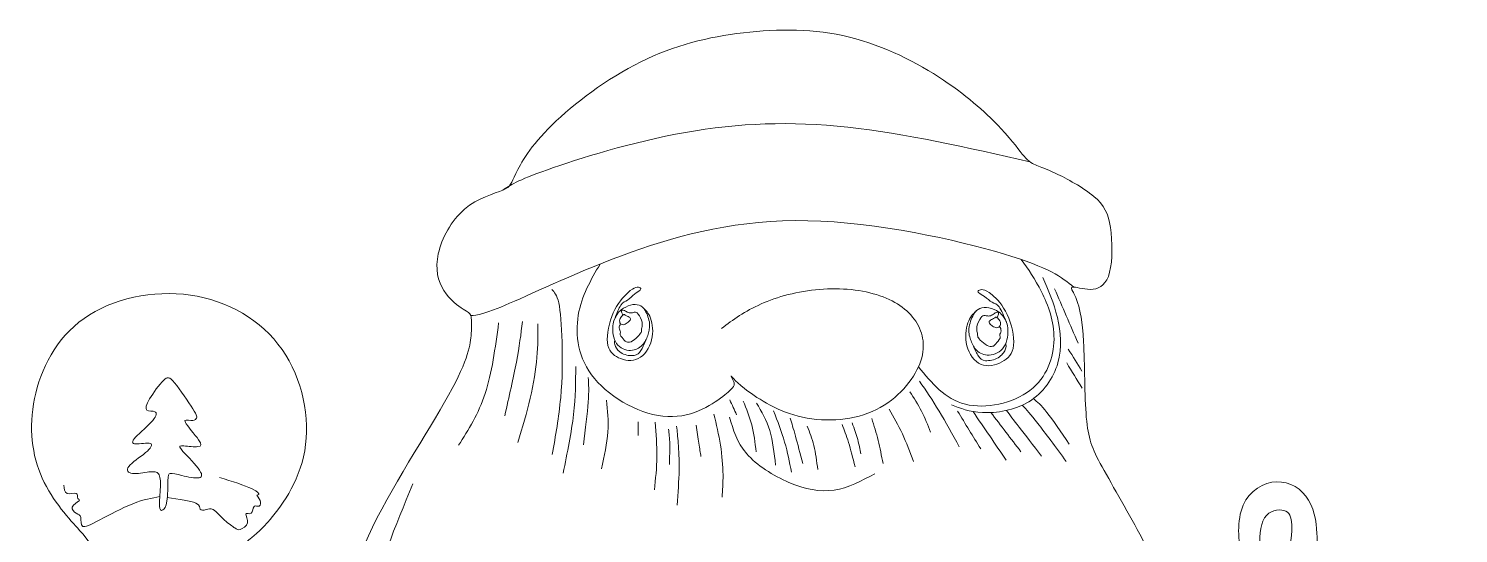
# Model space of a CAD drawing. Header units: millimetres. Extents: x -416 to -183, y -486 to -251.
# Drawn here: x -416.4 to -183.1, y -333 to -250.7 of the extents above; entities that cross this region are included whole.
import ezdxf

# ---------------------------------------------------------------- set-up
doc = ezdxf.new("R2010")
doc.units = ezdxf.units.MM
doc.header["$MEASUREMENT"] = 0
doc.layers.add('layer 1', color=7, linetype='Continuous')

msp = doc.modelspace()

# ---------------------------------------------------------------- linework, layer by layer
at = {"layer": 'layer 1', "color": 250, "lineweight": 20}
for points, knots in [([(-364.9524, -348.7105), (-364.743, -345.9985), (-364.324, -340.7951), (-360.9285, -333.4088), (-357.533, -326.0225), (-351.161, -316.4533), (-347.8426, -310.4782), (-344.5243, -304.503), (-344.2598, -302.1217), (-344.1495, -300.4901), (-344.0393, -298.8585), (-344.0833, -297.9766), (-344.2266, -297.5136), (-344.37, -297.0505), (-344.6125, -297.0065), (-345.4393, -296.4773), (-346.2662, -295.9481), (-347.6773, -294.9339), (-348.6254, -293.4236), (-349.5735, -291.9132), (-350.0585, -289.9068), (-349.5183, -287.4264), (-348.9781, -284.9459), (-347.4127, -281.9913), (-345.2519, -280.1613), (-343.0911, -278.3312), (-340.3351, -277.6257), (-338.9791, -277.0414), (-337.6231, -276.4571), (-337.6672, -275.9941), (-336.8844, -274.3515), (-336.1017, -272.7089), (-334.4922, -269.8866), (-330.9644, -266.425), (-327.4366, -262.9633), (-321.9906, -258.8623), (-316.5005, -256.1382), (-311.0104, -253.4141), (-305.4762, -252.0669), (-299.7545, -251.3934), (-294.0329, -250.7198), (-288.1239, -250.7198), (-282.4573, -252.11), (-276.7908, -253.5001), (-271.3669, -256.2804), (-267.1115, -259.1148), (-262.8561, -261.9491), (-259.7693, -264.8375), (-257.7408, -267.0093), (-255.7124, -269.1811), (-254.7422, -270.6363), (-253.9484, -271.5403), (-253.1547, -272.4443), (-252.5374, -272.797), (-251.8759, -273.0616), (-251.2144, -273.3262), (-250.5089, -273.5026), (-248.778, -274.3295), (-247.0472, -275.1563), (-244.2912, -276.6335), (-242.5824, -278.0667), (-240.8736, -279.4999), (-240.2122, -280.8889), (-239.8704, -283.1489), (-239.5287, -285.4089), (-239.5066, -288.5398), (-240.0027, -290.4581), (-240.4988, -292.3763), (-241.5131, -293.0818), (-242.7037, -293.2141), (-243.8943, -293.3464), (-245.2613, -292.9054), (-245.8456, -292.8613), (-246.4299, -292.8172), (-246.2314, -293.17), (-245.9999, -293.589), (-245.7684, -294.0079), (-245.5039, -294.4929), (-245.1731, -295.5623), (-244.8424, -296.6316), (-244.4455, -298.2853), (-244.2581, -301.791), (-244.0707, -305.2967), (-244.0927, -310.6546), (-243.8061, -314.0942), (-243.5195, -317.5338), (-242.9241, -319.0551), (-241.2153, -322.186), (-239.5066, -325.3169), (-236.6844, -330.0574), (-234.7221, -333.8718), (-232.7598, -337.6862), (-231.6573, -340.5746), (-230.9407, -343.452), (-230.2242, -346.3293), (-229.8934, -349.1956), (-229.6509, -350.5516), (-229.4084, -351.9076), (-229.254, -351.7532), (-228.8461, -351.4115), (-228.4382, -351.0697), (-227.7768, -350.5406), (-227.2145, -350.1768), (-226.6523, -349.813), (-226.1892, -349.6145), (-225.7813, -349.5484), (-225.3734, -349.4822), (-225.0207, -349.5484), (-224.7561, -349.3169), (-224.4915, -349.0853), (-224.3151, -348.5562), (-223.9954, -348.1373), (-223.6757, -347.7183), (-223.2126, -347.4097), (-222.8047, -347.3325), (-222.3968, -347.2553), (-222.0441, -347.4097), (-221.8567, -347.3656), (-221.6693, -347.3215), (-221.6472, -347.0789), (-221.2944, -346.208), (-220.9417, -345.3371), (-220.2581, -343.8378), (-219.5084, -342.8236), (-218.7588, -341.8093), (-217.943, -341.2802), (-217.4689, -340.8944), (-216.9949, -340.5085), (-216.8627, -340.2659), (-217.1383, -339.8029), (-217.4139, -339.3399), (-218.0974, -338.6563), (-218.5604, -336.5397), (-219.0234, -334.423), (-219.266, -330.8731), (-218.2297, -328.4368), (-217.1934, -326.0004), (-214.8783, -324.6775), (-212.7396, -324.6114), (-210.6009, -324.5452), (-208.6385, -325.7359), (-207.5361, -327.599), (-206.4337, -329.4621), (-206.1911, -331.9976), (-206.158, -333.6182), (-206.125, -335.2388), (-206.3013, -335.9443), (-206.158, -336.2089), (-206.0147, -336.4735), (-205.5517, -336.2972), (-205.0446, -336.2641), (-204.5375, -336.231), (-203.9862, -336.3413), (-202.7184, -336.7712), (-201.4506, -337.2011), (-199.4663, -337.9508), (-197.7354, -339.7257), (-196.0046, -341.5006), (-194.5274, -344.3008), (-193.9541, -345.9986), (-193.3808, -347.6963), (-193.7116, -348.2916), (-193.7667, -348.7767), (-193.8218, -349.2617), (-193.6014, -349.6366), (-193.4029, -350.5516), (-193.2045, -351.4666), (-193.0281, -352.9218), (-193.1383, -354.0904), (-193.2486, -355.259), (-193.6454, -356.1409), (-194.0643, -356.6811), (-194.4833, -357.2213), (-194.9242, -357.4198), (-195.2439, -357.5852), (-195.5636, -357.7505), (-195.7621, -357.8828), (-195.7621, -358.0702), (-195.7621, -358.2576), (-195.5636, -358.5002), (-194.3399, -359.5255), (-193.1162, -360.5507), (-190.8673, -362.3586), (-189.0152, -363.417), (-187.1631, -364.4753), (-185.7079, -364.784), (-184.837, -365.0596), (-183.9661, -365.3352), (-183.6794, -365.5778), (-183.4645, -366.0078), (-183.2496, -366.4377), (-183.1063, -367.055), (-184.0544, -368.5433), (-185.0025, -370.0316), (-187.042, -372.3908), (-189.7263, -374.728), (-192.4107, -377.0651), (-195.7401, -379.3802), (-198.7056, -381.1772), (-201.6711, -382.9741), (-204.2729, -384.253), (-206.2683, -384.694), (-208.2637, -385.1349), (-209.6527, -384.738), (-210.4244, -384.2529), (-211.1961, -383.7678), (-211.3505, -383.1946), (-211.3174, -382.3016), (-211.2843, -381.4086), (-211.0639, -380.196), (-211.0528, -379.4133), (-211.0418, -378.6305), (-211.2403, -378.2778), (-211.4277, -377.8368), (-211.6151, -377.3958), (-211.7915, -376.8667), (-211.9679, -376.7785), (-212.1443, -376.6903), (-212.3206, -377.043), (-212.7616, -377.4289), (-213.2026, -377.8147), (-213.9081, -378.2337), (-214.5696, -378.6526), (-215.2311, -379.0715), (-215.8484, -379.4905), (-216.2342, -379.733), (-216.6201, -379.9755), (-216.7745, -380.0417), (-217.2154, -383.1506), (-217.6564, -386.2594), (-218.384, -392.4109), (-218.3178, -396.975), (-218.2517, -401.5391), (-217.3918, -404.5156), (-216.8626, -406.2024), (-216.3335, -407.8891), (-216.135, -408.2859), (-216.0578, -408.5946), (-215.9807, -408.9033), (-216.0248, -409.1238), (-216.5429, -409.0577), (-217.0611, -408.9915), (-218.0533, -408.6388), (-218.7699, -408.2199), (-219.4865, -407.8009), (-219.9274, -407.3159), (-220.214, -407.0954), (-220.5007, -406.8749), (-220.633, -406.919), (-220.8865, -407.2497), (-221.1401, -407.5804), (-221.515, -408.1978), (-221.8567, -408.6498), (-222.1985, -409.1017), (-222.5071, -409.3884), (-222.7055, -409.4105), (-222.904, -409.4325), (-222.9922, -409.1899), (-223.1245, -408.8923), (-223.2568, -408.5946), (-223.4331, -408.2419), (-223.6315, -406.3568), (-223.83, -404.4716), (-224.0505, -401.054), (-223.7859, -396.9089), (-223.5213, -392.7637), (-222.7717, -387.891), (-222.3527, -385.3885), (-221.9338, -382.8859), (-221.8457, -382.7536), (-222.1323, -382.8969), (-222.4189, -383.0402), (-223.0804, -383.4592), (-224.4363, -384.0104), (-225.7923, -384.5616), (-227.8429, -385.2451), (-229.5847, -385.7633), (-231.3266, -386.2814), (-232.7597, -386.6342), (-233.4542, -386.9209), (-234.1488, -387.2075), (-234.1047, -387.4279), (-234.0826, -388.1114), (-234.0606, -388.7949), (-234.0606, -389.9415), (-234.1047, -392.3338), (-234.1488, -394.726), (-234.237, -398.3641), (-234.4685, -400.4036), (-234.7, -402.4431), (-235.0749, -402.884), (-235.3394, -403.303), (-235.604, -403.7219), (-235.7584, -404.1188), (-235.7032, -404.3614), (-235.6481, -404.6039), (-235.3835, -404.692), (-235.1189, -404.8464), (-234.8543, -405.0007), (-234.5898, -405.2212), (-234.5016, -405.5079), (-234.4134, -405.7945), (-234.5016, -406.1472), (-234.8433, -407.1174), (-235.1851, -408.0875), (-235.7804, -409.675), (-236.2985, -410.5019), (-236.8167, -411.3287), (-237.2576, -411.3948), (-237.5663, -411.483), (-237.875, -411.5712), (-238.0514, -411.6815), (-238.0514, -411.8799), (-238.0514, -412.0783), (-237.875, -412.365), (-237.864, -412.6737), (-237.853, -412.9823), (-238.0073, -413.3131), (-239.9145, -417.3701), (-241.8218, -421.427), (-245.4818, -429.2101), (-247.6426, -433.4986), (-249.8034, -437.7871), (-250.4648, -438.5808), (-250.5861, -438.9777), (-250.7074, -439.3746), (-250.2884, -439.3746), (-250.0569, -439.562), (-249.8254, -439.7494), (-249.7813, -440.1242), (-249.8143, -440.4329), (-249.8474, -440.7415), (-249.9577, -440.9841), (-250.2994, -441.1605), (-250.6412, -441.3369), (-251.2144, -441.4471), (-251.6002, -441.9432), (-251.9861, -442.4393), (-252.1846, -443.3213), (-252.5484, -445.7026), (-252.9122, -448.0838), (-253.4413, -451.9643), (-251.7656, -456.0213), (-250.0899, -460.0782), (-246.2094, -464.3116), (-244.1037, -468.3796), (-241.9981, -472.4475), (-241.6674, -476.3502), (-242.9683, -479.1394), (-244.2692, -481.9285), (-247.2016, -483.6041), (-250.0679, -484.507), (-252.9343, -485.4098), (-255.7344, -485.5398), (-260.4528, -484.0515), (-265.1712, -482.5632), (-271.8079, -479.4567), (-276.4601, -476.5144), (-281.1124, -473.572), (-283.7803, -470.7939), (-285.3678, -466.5055), (-286.9553, -462.217), (-287.4624, -456.4182), (-287.6498, -452.3061), (-287.8372, -448.194), (-287.705, -445.7687), (-287.6388, -444.4458), (-287.5727, -443.1228), (-287.5727, -442.9024), (-287.6719, -442.726), (-287.7711, -442.5496), (-287.9696, -442.4173), (-288.3003, -442.1307), (-288.631, -441.844), (-289.094, -441.4031), (-289.0719, -441.0283), (-289.0499, -440.6534), (-288.5428, -440.3447), (-288.2892, -440.025), (-288.0357, -439.7053), (-288.0357, -439.3745), (-288.0357, -439.0328), (-288.0357, -438.691), (-288.0357, -438.3383), (-288.1349, -438.0737), (-288.2341, -437.8091), (-288.4326, -437.6327), (-288.8735, -437.6658), (-289.3145, -437.6988), (-289.998, -437.9414), (-292.3682, -437.8201), (-294.7385, -437.6988), (-298.7954, -437.2138), (-301.0003, -436.9713), (-303.2052, -436.7287), (-303.5579, -436.7287), (-303.8555, -436.9382), (-304.1532, -437.1476), (-304.3958, -437.5666), (-304.5501, -437.8863), (-304.7045, -438.206), (-304.7706, -438.4265), (-304.6493, -438.6691), (-304.5281, -438.9116), (-304.2194, -439.1761), (-303.9548, -439.3856), (-303.6902, -439.595), (-303.4698, -439.7494), (-303.6021, -441.844), (-303.7344, -443.9386), (-304.2194, -447.9735), (-305.3108, -453.0888), (-306.4022, -458.2041), (-308.1, -464.3997), (-310.9332, -469.1843), (-313.7665, -473.9689), (-317.7352, -477.3423), (-323.4678, -479.7126), (-329.2005, -482.0828), (-336.6971, -483.4498), (-341.6249, -483.3616), (-346.5528, -483.2734), (-348.912, -481.73), (-350.4664, -479.6134), (-352.0209, -477.4967), (-352.7705, -474.8067), (-351.7893, -471.4002), (-350.8082, -467.9937), (-348.0962, -463.8706), (-345.8913, -460.6846), (-343.6865, -457.4985), (-341.9887, -455.2496), (-341.2831, -452.4825), (-340.5776, -449.7154), (-340.8643, -446.4301), (-341.3604, -444.0158), (-341.8565, -441.6015), (-342.562, -440.0581), (-343.1353, -439.1321), (-343.7086, -438.206), (-344.1495, -437.8973), (-344.2928, -437.5115), (-344.4361, -437.1256), (-344.2818, -436.6626), (-344.1936, -436.2768), (-344.1054, -435.8909), (-344.0833, -435.5822), (-344.9763, -433.1238), (-345.8693, -430.6653), (-347.6773, -426.0572), (-348.923, -422.0554), (-350.1688, -418.0535), (-350.8523, -414.658), (-351.2491, -412.817), (-351.646, -410.9759), (-351.7563, -410.6892), (-352.4508, -410.5239), (-353.1453, -410.3585), (-354.4242, -410.3144), (-355.4825, -409.6089), (-356.5408, -408.9033), (-357.3787, -407.5363), (-357.6763, -406.5993), (-357.974, -405.6622), (-357.7314, -405.155), (-357.3896, -404.7912), (-357.0479, -404.4274), (-356.607, -404.207), (-356.2432, -404.1078), (-355.8794, -404.0085), (-355.5927, -404.0306), (-355.4604, -403.9534), (-355.3282, -403.8762), (-355.3502, -403.6999), (-356.0006, -402.5093), (-356.6511, -401.3186), (-357.9299, -399.1138), (-358.9221, -396.5341), (-359.9143, -393.9544), (-360.6198, -390.9998), (-361.1379, -389.28), (-361.6561, -387.5602), (-361.9869, -387.0752), (-362.2735, -386.8217), (-362.5601, -386.5681), (-362.8027, -386.546), (-363.8279, -386.4248), (-364.8532, -386.3035), (-366.6612, -386.083), (-369.1968, -385.3113), (-371.7324, -384.5396), (-374.9956, -383.2166), (-379.0525, -379.9204), (-383.1095, -376.6241), (-387.9602, -371.3545), (-390.4737, -368.7087), (-392.9873, -366.0628), (-393.1636, -366.0408), (-393.6928, -366.1069), (-394.222, -366.173), (-395.1039, -366.3274), (-395.8976, -366.0959), (-396.6914, -365.8644), (-397.397, -365.247), (-397.8269, -364.4312), (-398.2569, -363.6154), (-398.4112, -362.6012), (-398.2458, -361.8185), (-398.0805, -361.0357), (-397.5954, -360.4845), (-397.4961, -360.1097), (-397.3969, -359.7349), (-397.6836, -359.5364), (-397.9702, -359.338), (-398.2568, -359.1396), (-398.5435, -358.9411), (-398.7529, -358.6876), (-398.9624, -358.434), (-399.0947, -358.1253), (-399.238, -357.7284), (-399.3813, -357.3315), (-399.5357, -356.8465), (-400.4617, -356.4166), (-401.3878, -355.9866), (-403.0855, -355.6117), (-405.1801, -354.377), (-407.2748, -353.1423), (-409.7663, -351.0477), (-411.0561, -348.9311), (-412.346, -346.8144), (-412.4341, -344.6756), (-411.8608, -342.7905), (-411.2876, -340.9053), (-410.0529, -339.2737), (-409.0717, -338.48), (-408.0906, -337.6862), (-407.363, -337.7303), (-406.922, -337.6311), (-406.481, -337.5319), (-406.3267, -337.2893), (-406.2495, -336.8153), (-406.1723, -336.3412), (-406.1723, -335.6357), (-406.2605, -335.1065), (-406.3487, -334.5773), (-406.5251, -334.2246), (-408.0464, -332.5269), (-409.5678, -330.8291), (-412.4342, -327.7864), (-414.1319, -324.0271), (-415.8297, -320.2678), (-416.3588, -315.7919), (-415.3776, -311.0294), (-414.3965, -306.2669), (-411.905, -301.2177), (-407.3189, -297.9766), (-402.7328, -294.7354), (-396.052, -293.3023), (-389.9666, -294.1732), (-383.8812, -295.0441), (-378.391, -298.2191), (-375.0175, -303.0257), (-371.6441, -307.8323), (-370.3874, -314.2705), (-371.3134, -319.5512), (-372.2395, -324.8318), (-375.3483, -328.9549), (-377.3437, -331.1929), (-379.3391, -333.4308), (-380.2211, -333.7836), (-380.629, -334.2687), (-381.0369, -334.7538), (-380.9707, -335.3711), (-380.8825, -336.0326), (-380.7944, -336.694), (-380.6841, -337.3996), (-380.4636, -337.7083), (-380.2432, -338.0169), (-379.9124, -337.9287), (-379.3281, -338.1051), (-378.7438, -338.2815), (-377.906, -338.7225), (-377.1783, -339.2297), (-376.4507, -339.7368), (-375.8334, -340.31), (-375.1829, -341.644), (-374.5325, -342.9779), (-373.849, -345.0725), (-373.4962, -346.3072), (-373.1435, -347.5419), (-373.1214, -347.9168), (-373.0001, -348.1373), (-372.8789, -348.3577), (-372.6584, -348.4239), (-372.3607, -348.4901), (-372.0631, -348.5562), (-371.6882, -348.6223), (-371.3023, -348.9531), (-370.9165, -349.2838), (-370.5197, -349.8791), (-370.2, -350.2539), (-369.8803, -350.6287), (-369.6377, -350.7831), (-369.4172, -350.8272), (-369.1968, -350.8713), (-368.9983, -350.8051), (-368.7447, -350.7831), (-368.4912, -350.7611), (-368.1825, -350.7831), (-367.7856, -350.7942), (-367.3887, -350.8052), (-366.9037, -350.8052), (-366.4517, -350.9816), (-365.9997, -351.158), (-365.5808, -351.5107), (-365.3713, -351.5769), (-365.1619, -351.643), (-365.1619, -351.4225), (-364.9524, -348.7105)], [0, 0, 0, 0, 0.00485437, 0.00485437, 0.00485437, 0.00970874, 0.00970874, 0.00970874, 0.01456311, 0.01456311, 0.01456311, 0.01941748, 0.01941748, 0.01941748, 0.02427184, 0.02427184, 0.02427184, 0.02912621, 0.02912621, 0.02912621, 0.03398058, 0.03398058, 0.03398058, 0.03883495, 0.03883495, 0.03883495, 0.04368932, 0.04368932, 0.04368932, 0.04854369, 0.04854369, 0.04854369, 0.05339806, 0.05339806, 0.05339806, 0.05825243, 0.05825243, 0.05825243, 0.0631068, 0.0631068, 0.0631068, 0.06796117, 0.06796117, 0.06796117, 0.07281553, 0.07281553, 0.07281553, 0.0776699, 0.0776699, 0.0776699, 0.08252427, 0.08252427, 0.08252427, 0.08737864, 0.08737864, 0.08737864, 0.09223301, 0.09223301, 0.09223301, 0.09708738, 0.09708738, 0.09708738, 0.10194175, 0.10194175, 0.10194175, 0.10679612, 0.10679612, 0.10679612, 0.11165049, 0.11165049, 0.11165049, 0.11650485, 0.11650485, 0.11650485, 0.12135922, 0.12135922, 0.12135922, 0.12621359, 0.12621359, 0.12621359, 0.13106796, 0.13106796, 0.13106796, 0.13592233, 0.13592233, 0.13592233, 0.1407767, 0.1407767, 0.1407767, 0.14563107, 0.14563107, 0.14563107, 0.15048544, 0.15048544, 0.15048544, 0.15533981, 0.15533981, 0.15533981, 0.16019417, 0.16019417, 0.16019417, 0.16504854, 0.16504854, 0.16504854, 0.16990291, 0.16990291, 0.16990291, 0.17475728, 0.17475728, 0.17475728, 0.17961165, 0.17961165, 0.17961165, 0.18446602, 0.18446602, 0.18446602, 0.18932039, 0.18932039, 0.18932039, 0.19417476, 0.19417476, 0.19417476, 0.19902913, 0.19902913, 0.19902913, 0.2038835, 0.2038835, 0.2038835, 0.20873786, 0.20873786, 0.20873786, 0.21359223, 0.21359223, 0.21359223, 0.2184466, 0.2184466, 0.2184466, 0.22330097, 0.22330097, 0.22330097, 0.22815534, 0.22815534, 0.22815534, 0.23300971, 0.23300971, 0.23300971, 0.23786408, 0.23786408, 0.23786408, 0.24271845, 0.24271845, 0.24271845, 0.24757282, 0.24757282, 0.24757282, 0.25242718, 0.25242718, 0.25242718, 0.25728155, 0.25728155, 0.25728155, 0.26213592, 0.26213592, 0.26213592, 0.26699029, 0.26699029, 0.26699029, 0.27184466, 0.27184466, 0.27184466, 0.27669903, 0.27669903, 0.27669903, 0.2815534, 0.2815534, 0.2815534, 0.28640777, 0.28640777, 0.28640777, 0.29126214, 0.29126214, 0.29126214, 0.2961165, 0.2961165, 0.2961165, 0.30097087, 0.30097087, 0.30097087, 0.30582524, 0.30582524, 0.30582524, 0.31067961, 0.31067961, 0.31067961, 0.31553398, 0.31553398, 0.31553398, 0.32038835, 0.32038835, 0.32038835, 0.32524272, 0.32524272, 0.32524272, 0.33009709, 0.33009709, 0.33009709, 0.33495146, 0.33495146, 0.33495146, 0.33980583, 0.33980583, 0.33980583, 0.34466019, 0.34466019, 0.34466019, 0.34951456, 0.34951456, 0.34951456, 0.35436893, 0.35436893, 0.35436893, 0.3592233, 0.3592233, 0.3592233, 0.36407767, 0.36407767, 0.36407767, 0.36893204, 0.36893204, 0.36893204, 0.37378641, 0.37378641, 0.37378641, 0.37864078, 0.37864078, 0.37864078, 0.38349515, 0.38349515, 0.38349515, 0.38834951, 0.38834951, 0.38834951, 0.39320388, 0.39320388, 0.39320388, 0.39805825, 0.39805825, 0.39805825, 0.40291262, 0.40291262, 0.40291262, 0.40776699, 0.40776699, 0.40776699, 0.41262136, 0.41262136, 0.41262136, 0.41747573, 0.41747573, 0.41747573, 0.4223301, 0.4223301, 0.4223301, 0.42718447, 0.42718447, 0.42718447, 0.43203883, 0.43203883, 0.43203883, 0.4368932, 0.4368932, 0.4368932, 0.44174757, 0.44174757, 0.44174757, 0.44660194, 0.44660194, 0.44660194, 0.45145631, 0.45145631, 0.45145631, 0.45631068, 0.45631068, 0.45631068, 0.46116505, 0.46116505, 0.46116505, 0.46601942, 0.46601942, 0.46601942, 0.47087379, 0.47087379, 0.47087379, 0.47572816, 0.47572816, 0.47572816, 0.48058252, 0.48058252, 0.48058252, 0.48543689, 0.48543689, 0.48543689, 0.49029126, 0.49029126, 0.49029126, 0.49514563, 0.49514563, 0.49514563, 0.5, 0.5, 0.5, 0.50485437, 0.50485437, 0.50485437, 0.50970874, 0.50970874, 0.50970874, 0.51456311, 0.51456311, 0.51456311, 0.51941748, 0.51941748, 0.51941748, 0.52427184, 0.52427184, 0.52427184, 0.52912621, 0.52912621, 0.52912621, 0.53398058, 0.53398058, 0.53398058, 0.53883495, 0.53883495, 0.53883495, 0.54368932, 0.54368932, 0.54368932, 0.54854369, 0.54854369, 0.54854369, 0.55339806, 0.55339806, 0.55339806, 0.55825243, 0.55825243, 0.55825243, 0.5631068, 0.5631068, 0.5631068, 0.56796117, 0.56796117, 0.56796117, 0.57281553, 0.57281553, 0.57281553, 0.5776699, 0.5776699, 0.5776699, 0.58252427, 0.58252427, 0.58252427, 0.58737864, 0.58737864, 0.58737864, 0.59223301, 0.59223301, 0.59223301, 0.59708738, 0.59708738, 0.59708738, 0.60194175, 0.60194175, 0.60194175, 0.60679612, 0.60679612, 0.60679612, 0.61165049, 0.61165049, 0.61165049, 0.61650485, 0.61650485, 0.61650485, 0.62135922, 0.62135922, 0.62135922, 0.62621359, 0.62621359, 0.62621359, 0.63106796, 0.63106796, 0.63106796, 0.63592233, 0.63592233, 0.63592233, 0.6407767, 0.6407767, 0.6407767, 0.64563107, 0.64563107, 0.64563107, 0.65048544, 0.65048544, 0.65048544, 0.65533981, 0.65533981, 0.65533981, 0.66019417, 0.66019417, 0.66019417, 0.66504854, 0.66504854, 0.66504854, 0.66990291, 0.66990291, 0.66990291, 0.67475728, 0.67475728, 0.67475728, 0.67961165, 0.67961165, 0.67961165, 0.68446602, 0.68446602, 0.68446602, 0.68932039, 0.68932039, 0.68932039, 0.69417476, 0.69417476, 0.69417476, 0.69902913, 0.69902913, 0.69902913, 0.7038835, 0.7038835, 0.7038835, 0.70873786, 0.70873786, 0.70873786, 0.71359223, 0.71359223, 0.71359223, 0.7184466, 0.7184466, 0.7184466, 0.72330097, 0.72330097, 0.72330097, 0.72815534, 0.72815534, 0.72815534, 0.73300971, 0.73300971, 0.73300971, 0.73786408, 0.73786408, 0.73786408, 0.74271845, 0.74271845, 0.74271845, 0.74757282, 0.74757282, 0.74757282, 0.75242718, 0.75242718, 0.75242718, 0.75728155, 0.75728155, 0.75728155, 0.76213592, 0.76213592, 0.76213592, 0.76699029, 0.76699029, 0.76699029, 0.77184466, 0.77184466, 0.77184466, 0.77669903, 0.77669903, 0.77669903, 0.7815534, 0.7815534, 0.7815534, 0.78640777, 0.78640777, 0.78640777, 0.79126214, 0.79126214, 0.79126214, 0.7961165, 0.7961165, 0.7961165, 0.80097087, 0.80097087, 0.80097087, 0.80582524, 0.80582524, 0.80582524, 0.81067961, 0.81067961, 0.81067961, 0.81553398, 0.81553398, 0.81553398, 0.82038835, 0.82038835, 0.82038835, 0.82524272, 0.82524272, 0.82524272, 0.83009709, 0.83009709, 0.83009709, 0.83495146, 0.83495146, 0.83495146, 0.83980583, 0.83980583, 0.83980583, 0.84466019, 0.84466019, 0.84466019, 0.84951456, 0.84951456, 0.84951456, 0.85436893, 0.85436893, 0.85436893, 0.8592233, 0.8592233, 0.8592233, 0.86407767, 0.86407767, 0.86407767, 0.86893204, 0.86893204, 0.86893204, 0.87378641, 0.87378641, 0.87378641, 0.87864078, 0.87864078, 0.87864078, 0.88349515, 0.88349515, 0.88349515, 0.88834951, 0.88834951, 0.88834951, 0.89320388, 0.89320388, 0.89320388, 0.89805825, 0.89805825, 0.89805825, 0.90291262, 0.90291262, 0.90291262, 0.90776699, 0.90776699, 0.90776699, 0.91262136, 0.91262136, 0.91262136, 0.91747573, 0.91747573, 0.91747573, 0.9223301, 0.9223301, 0.9223301, 0.92718447, 0.92718447, 0.92718447, 0.93203883, 0.93203883, 0.93203883, 0.9368932, 0.9368932, 0.9368932, 0.94174757, 0.94174757, 0.94174757, 0.94660194, 0.94660194, 0.94660194, 0.95145631, 0.95145631, 0.95145631, 0.95631068, 0.95631068, 0.95631068, 0.96116505, 0.96116505, 0.96116505, 0.96601942, 0.96601942, 0.96601942, 0.97087379, 0.97087379, 0.97087379, 0.97572816, 0.97572816, 0.97572816, 0.98058252, 0.98058252, 0.98058252, 0.98543689, 0.98543689, 0.98543689, 0.99029126, 0.99029126, 0.99029126, 0.99514563, 0.99514563, 0.99514563, 1, 1, 1, 1]), ([(-214.1336, -339.4496), (-214.5856, -338.6999), (-215.1369, -337.4432), (-215.3684, -335.7014), (-215.5999, -333.9595), (-215.5117, -331.7325), (-214.7289, -330.4978), (-213.9462, -329.2631), (-212.469, -329.0205), (-211.565, -329.2851), (-210.661, -329.5497), (-210.3302, -330.3214), (-210.2861, -331.6113), (-210.242, -332.9011), (-210.4846, -334.7091), (-210.8484, -336.3407), (-211.2122, -337.9723), (-211.6972, -339.4275), (-212.072, -340.1221), (-212.4469, -340.8166), (-212.7115, -340.7504), (-213.0202, -340.5961), (-213.3289, -340.4418), (-213.6816, -340.1992), (-214.1336, -339.4496)], [0, 0, 0, 0, 0.125, 0.125, 0.125, 0.25, 0.25, 0.25, 0.375, 0.375, 0.375, 0.5, 0.5, 0.5, 0.625, 0.625, 0.625, 0.75, 0.75, 0.75, 0.875, 0.875, 0.875, 1, 1, 1, 1])]:
    msp.add_open_spline(points, degree=3, knots=knots, dxfattribs=at)
at = {"layer": 'layer 1', "color": 29, "lineweight": 20}
for points, knots in [([(-253.0089, -272.4344), (-263.2071, -270.1151), (-273.4054, -267.7959), (-282.7378, -266.7906), (-292.0703, -265.7853), (-300.537, -266.094), (-309.2021, -267.6374), (-317.8673, -269.1808), (-326.7308, -271.959), (-331.7267, -273.7321), (-336.7226, -275.5052), (-337.8509, -276.2733), (-338.9791, -277.0414)], [0, 0, 0, 0, 0.25, 0.25, 0.25, 0.5, 0.5, 0.5, 0.75, 0.75, 0.75, 1, 1, 1, 1]), ([(-344.2266, -297.5136), (-343.1572, -297.418), (-342.0877, -297.3223), (-337.8929, -295.5106), (-333.6982, -293.6989), (-326.378, -290.1711), (-318.0657, -287.1946), (-309.7534, -284.218), (-300.4488, -281.7926), (-289.226, -282.0352), (-278.0033, -282.2777), (-264.8623, -285.1881), (-257.3125, -287.4371), (-249.7627, -289.6861), (-247.8042, -291.2737), (-245.8456, -292.8613)], [0, 0, 0, 0, 0.2, 0.2, 0.2, 0.4, 0.4, 0.4, 0.6, 0.6, 0.6, 0.8, 0.8, 0.8, 1, 1, 1, 1]), ([(-323.1245, -289.111), (-324.6353, -291.6839), (-326.146, -294.2569), (-326.6809, -297.4616), (-327.2158, -300.6663), (-326.7749, -304.5027), (-324.0408, -307.788), (-321.3068, -311.0732), (-316.2797, -313.8073), (-312.0684, -313.9837), (-307.8571, -314.16), (-304.4617, -311.7788), (-302.786, -310.4338), (-301.1103, -309.0888), (-301.1544, -308.7802), (-301.3308, -308.3392), (-301.5072, -307.8982), (-301.8158, -307.325), (-301.7717, -307.3471), (-301.7276, -307.3691), (-301.3308, -307.9864), (-299.5669, -309.3755), (-297.803, -310.7646), (-294.6721, -312.9253), (-290.8136, -313.9175), (-286.9551, -314.9097), (-282.3689, -314.7333), (-278.7309, -313.1458), (-275.0929, -311.5583), (-272.4029, -308.5597), (-271.1902, -305.8698), (-269.9776, -303.1798), (-270.2422, -300.7986), (-271.4108, -298.8142), (-272.5794, -296.8298), (-274.6519, -295.2423), (-277.4741, -294.2722), (-280.2964, -293.302), (-283.8682, -292.9493), (-287.3519, -293.2359), (-290.8356, -293.5225), (-294.2311, -294.4486), (-296.8769, -295.6172), (-299.5228, -296.7857), (-301.4189, -298.1968), (-303.3151, -299.6079)], [0, 0, 0, 0, 0.06666667, 0.06666667, 0.06666667, 0.13333333, 0.13333333, 0.13333333, 0.2, 0.2, 0.2, 0.26666667, 0.26666667, 0.26666667, 0.33333333, 0.33333333, 0.33333333, 0.4, 0.4, 0.4, 0.46666667, 0.46666667, 0.46666667, 0.53333333, 0.53333333, 0.53333333, 0.6, 0.6, 0.6, 0.66666667, 0.66666667, 0.66666667, 0.73333333, 0.73333333, 0.73333333, 0.8, 0.8, 0.8, 0.86666667, 0.86666667, 0.86666667, 0.93333333, 0.93333333, 0.93333333, 1, 1, 1, 1]), ([(-271.1902, -305.8698), (-269.0221, -308.5009), (-266.854, -311.1321), (-263.543, -311.9626), (-260.2321, -312.793), (-255.7782, -311.8229), (-253.0001, -309.7062), (-250.222, -307.5895), (-249.1195, -304.3263), (-249.0754, -301.3718), (-249.0313, -298.4173), (-250.0456, -295.7714), (-251.1107, -293.6544), (-252.1759, -291.5373), (-253.292, -289.9489), (-254.4081, -288.3606)], [0, 0, 0, 0, 0.2, 0.2, 0.2, 0.4, 0.4, 0.4, 0.6, 0.6, 0.6, 0.8, 0.8, 0.8, 1, 1, 1, 1]), ([(-265.7925, -312.044), (-264.3593, -312.6393), (-262.9262, -313.2347), (-260.7213, -313.3229), (-258.5164, -313.4111), (-255.5399, -312.9921), (-253.2027, -311.57), (-250.8656, -310.1478), (-249.1678, -307.7225), (-248.4402, -305.22), (-247.7126, -302.7174), (-247.9552, -300.1378), (-248.5284, -297.8007), (-249.1017, -295.4635), (-250.0057, -293.3688), (-250.9097, -291.2742)], [0, 0, 0, 0, 0.2, 0.2, 0.2, 0.4, 0.4, 0.4, 0.6, 0.6, 0.6, 0.8, 0.8, 0.8, 1, 1, 1, 1]), ([(-331.0125, -293.2582), (-330.5936, -293.6771), (-330.1747, -294.0961), (-329.877, -295.4411), (-329.5794, -296.786), (-329.403, -299.057), (-329.3258, -301.8021), (-329.2486, -304.5471), (-329.2707, -307.7663), (-329.5573, -310.9083), (-329.8439, -314.0502), (-330.3952, -317.1149), (-330.9464, -320.1797)], [0, 0, 0, 0, 0.25, 0.25, 0.25, 0.5, 0.5, 0.5, 0.75, 0.75, 0.75, 1, 1, 1, 1]), ([(-316.1676, -296.1696), (-315.6923, -296.6101), (-315.217, -297.0506), (-314.8911, -297.9434), (-314.5653, -298.8361), (-314.3889, -300.181), (-314.7141, -301.4764), (-315.0393, -302.7717), (-315.8662, -304.0175), (-316.8914, -304.5301), (-317.9167, -305.0427), (-319.1404, -304.8223), (-320.105, -304.3758), (-321.0697, -303.9293), (-321.7752, -303.2568), (-321.924, -301.9229), (-322.0729, -300.5889), (-321.665, -298.5935), (-320.9815, -297.0667), (-320.298, -295.5398), (-319.3388, -294.4814), (-318.6663, -293.8475), (-317.9938, -293.2136), (-317.608, -293.0042), (-317.2883, -292.927), (-316.9686, -292.8498), (-316.715, -292.9049), (-316.5827, -292.9986), (-316.4505, -293.0923), (-316.4394, -293.2246), (-316.6047, -293.379), (-316.7701, -293.5333), (-317.1119, -293.7097), (-317.4922, -294.0129), (-317.8725, -294.316), (-318.2915, -294.746), (-318.6663, -294.9885), (-319.0411, -295.231), (-319.3719, -295.2862), (-319.7258, -295.7953), (-320.0797, -296.3044), (-320.4569, -297.2674), (-320.834, -298.2305)], [0, 0, 0, 0, 0.07142857, 0.07142857, 0.07142857, 0.14285714, 0.14285714, 0.14285714, 0.21428571, 0.21428571, 0.21428571, 0.28571429, 0.28571429, 0.28571429, 0.35714286, 0.35714286, 0.35714286, 0.42857143, 0.42857143, 0.42857143, 0.5, 0.5, 0.5, 0.57142857, 0.57142857, 0.57142857, 0.64285714, 0.64285714, 0.64285714, 0.71428571, 0.71428571, 0.71428571, 0.78571429, 0.78571429, 0.78571429, 0.85714286, 0.85714286, 0.85714286, 0.92857143, 0.92857143, 0.92857143, 1, 1, 1, 1]), ([(-261.794, -296.7645), (-262.2937, -297.2609), (-262.7935, -297.7573), (-263.1323, -298.7158), (-263.471, -299.6743), (-263.6488, -301.0948), (-263.2965, -302.426), (-262.9442, -303.7572), (-262.0617, -304.9992), (-260.9743, -305.4591), (-259.8867, -305.919), (-258.5942, -305.5971), (-257.5771, -305.0579), (-256.5598, -304.5187), (-255.8182, -303.7624), (-255.6695, -302.3555), (-255.5207, -300.9484), (-255.965, -298.8908), (-256.6977, -297.3441), (-257.4304, -295.7973), (-258.4516, -294.7614), (-259.1668, -294.1482), (-259.8821, -293.535), (-260.2914, -293.3447), (-260.63, -293.2878), (-260.9686, -293.2308), (-261.2364, -293.3074), (-261.3757, -293.4153), (-261.5148, -293.5232), (-261.5257, -293.6625), (-261.3499, -293.8117), (-261.174, -293.9609), (-260.8114, -294.1199), (-260.4073, -294.4089), (-260.0032, -294.6977), (-259.5573, -295.1164), (-259.1594, -295.3422), (-258.7615, -295.568), (-258.4114, -295.601), (-258.0338, -296.1074), (-257.6563, -296.6137), (-257.2512, -297.5933), (-256.8461, -298.573)], [0, 0, 0, 0, 0.07142857, 0.07142857, 0.07142857, 0.14285714, 0.14285714, 0.14285714, 0.21428571, 0.21428571, 0.21428571, 0.28571429, 0.28571429, 0.28571429, 0.35714286, 0.35714286, 0.35714286, 0.42857143, 0.42857143, 0.42857143, 0.5, 0.5, 0.5, 0.57142857, 0.57142857, 0.57142857, 0.64285714, 0.64285714, 0.64285714, 0.71428571, 0.71428571, 0.71428571, 0.78571429, 0.78571429, 0.78571429, 0.85714286, 0.85714286, 0.85714286, 0.92857143, 0.92857143, 0.92857143, 1, 1, 1, 1]), ([(-320.3861, -297.3864), (-320.6286, -297.7557), (-320.9594, -298.2848), (-321.0476, -299.1613), (-321.1358, -300.0377), (-320.9814, -301.2614), (-320.4357, -302.0552), (-319.89, -302.8489), (-318.953, -303.2127), (-318.1537, -303.1962), (-317.3544, -303.1796), (-316.693, -302.7828), (-316.2465, -302.3253), (-315.8, -301.8677), (-315.5685, -301.3496), (-315.3645, -300.7763), (-315.1606, -300.203), (-314.9842, -299.5747), (-315.0558, -298.8361), (-315.1275, -298.0974), (-315.4472, -297.2485), (-315.7559, -296.7138), (-316.0646, -296.1791), (-316.3622, -295.9587), (-316.7536, -295.8264), (-317.145, -295.6941), (-317.63, -295.65), (-318.1592, -295.7933), (-318.6884, -295.9366), (-319.2616, -296.2674), (-319.6254, -296.5375), (-319.9892, -296.8076), (-320.1436, -297.017), (-320.3861, -297.3864)], [0, 0, 0, 0, 0.09090909, 0.09090909, 0.09090909, 0.18181818, 0.18181818, 0.18181818, 0.27272727, 0.27272727, 0.27272727, 0.36363636, 0.36363636, 0.36363636, 0.45454545, 0.45454545, 0.45454545, 0.54545455, 0.54545455, 0.54545455, 0.63636364, 0.63636364, 0.63636364, 0.72727273, 0.72727273, 0.72727273, 0.81818182, 0.81818182, 0.81818182, 0.90909091, 0.90909091, 0.90909091, 1, 1, 1, 1]), ([(-257.3252, -297.7231), (-257.0664, -298.0914), (-256.7132, -298.6204), (-256.6142, -299.531), (-256.5152, -300.4415), (-256.6706, -301.7336), (-257.2424, -302.6049), (-257.8143, -303.4762), (-258.8028, -303.9268), (-259.6481, -303.9691), (-260.4934, -304.0114), (-261.1954, -303.6455), (-261.6705, -303.2), (-262.1457, -302.7545), (-262.3938, -302.2296), (-262.6133, -301.6449), (-262.8326, -301.0602), (-263.0232, -300.4159), (-262.9523, -299.6377), (-262.8813, -298.8593), (-262.5488, -297.9472), (-262.2258, -297.3646), (-261.9028, -296.7821), (-261.5896, -296.5293), (-261.1766, -296.3616), (-260.7635, -296.194), (-260.251, -296.1117), (-259.6904, -296.2221), (-259.1299, -296.3326), (-258.5216, -296.636), (-258.1352, -296.8915), (-257.7487, -297.147), (-257.5841, -297.3546), (-257.3252, -297.7231)], [0, 0, 0, 0, 0.09090909, 0.09090909, 0.09090909, 0.18181818, 0.18181818, 0.18181818, 0.27272727, 0.27272727, 0.27272727, 0.36363636, 0.36363636, 0.36363636, 0.45454545, 0.45454545, 0.45454545, 0.54545455, 0.54545455, 0.54545455, 0.63636364, 0.63636364, 0.63636364, 0.72727273, 0.72727273, 0.72727273, 0.81818182, 0.81818182, 0.81818182, 0.90909091, 0.90909091, 0.90909091, 1, 1, 1, 1]), ([(-335.775, -298.4838), (-336.0396, -300.5123), (-336.3042, -302.5407), (-336.7892, -305.0984), (-337.2743, -307.656), (-337.9799, -310.7428), (-338.6854, -313.8296)], [0, 0, 0, 0, 0.5, 0.5, 0.5, 1, 1, 1, 1]), ([(-319.3969, -297.4442), (-319.4934, -297.2559), (-319.5898, -297.0675), (-319.6279, -296.9164), (-319.666, -296.7653), (-319.6457, -296.6514), (-319.5575, -296.6101), (-319.4693, -296.5687), (-319.3132, -296.6), (-319.1304, -296.69), (-318.9477, -296.78), (-318.7382, -296.9289), (-318.5342, -297.0088), (-318.3303, -297.0887), (-318.1319, -297.0997), (-317.9555, -297.0722), (-317.7791, -297.0446), (-317.6247, -296.9784), (-317.4621, -296.9564), (-317.2995, -296.9343), (-317.1287, -296.9564), (-316.8999, -297.2651), (-316.6712, -297.5737), (-316.3845, -298.1691), (-316.288, -298.588), (-316.1916, -299.0069), (-316.2853, -299.2495), (-316.3266, -299.481), (-316.368, -299.7125), (-316.3569, -299.933), (-316.3982, -300.1177), (-316.4396, -300.3023), (-316.5333, -300.4512), (-316.7896, -300.7351), (-317.0459, -301.0189), (-317.4649, -301.4378), (-317.8259, -301.65), (-318.187, -301.8622), (-318.4901, -301.8678), (-318.683, -301.8403), (-318.876, -301.8127), (-318.9587, -301.752), (-319.1737, -301.5205), (-319.3887, -301.289), (-319.7359, -300.8866), (-319.8379, -300.6496), (-319.9399, -300.4125), (-319.7965, -300.3409), (-319.8048, -300.1811), (-319.8131, -300.0212), (-319.9729, -299.7731), (-319.9966, -299.5323), (-320.0204, -299.2915), (-319.9079, -299.0579), (-319.7955, -298.8243)], [0, 0, 0, 0, 0.05555556, 0.05555556, 0.05555556, 0.11111111, 0.11111111, 0.11111111, 0.16666667, 0.16666667, 0.16666667, 0.22222222, 0.22222222, 0.22222222, 0.27777778, 0.27777778, 0.27777778, 0.33333333, 0.33333333, 0.33333333, 0.38888889, 0.38888889, 0.38888889, 0.44444444, 0.44444444, 0.44444444, 0.5, 0.5, 0.5, 0.55555556, 0.55555556, 0.55555556, 0.61111111, 0.61111111, 0.61111111, 0.66666667, 0.66666667, 0.66666667, 0.72222222, 0.72222222, 0.72222222, 0.77777778, 0.77777778, 0.77777778, 0.83333333, 0.83333333, 0.83333333, 0.88888889, 0.88888889, 0.88888889, 0.94444444, 0.94444444, 0.94444444, 1, 1, 1, 1]), ([(-319.3969, -297.4442), (-319.5265, -297.5517), (-319.7304, -297.7447), (-319.8434, -297.9817), (-319.9564, -298.2187), (-319.9785, -298.4998), (-319.882, -298.6983), (-319.7855, -298.8967), (-319.5706, -299.0124), (-319.3528, -299.0042), (-319.1351, -298.9959), (-318.9146, -298.8636), (-318.7134, -298.712), (-318.5122, -298.5604), (-318.3303, -298.3896), (-318.2366, -298.2353), (-318.1429, -298.0809), (-318.1374, -297.9431), (-318.2697, -297.8301), (-318.402, -297.7171), (-318.6721, -297.6289), (-318.8429, -297.5435), (-319.0138, -297.458), (-319.0855, -297.3753), (-319.1488, -297.345), (-319.2122, -297.3147), (-319.2674, -297.3367), (-319.3969, -297.4442)], [0, 0, 0, 0, 0.11111111, 0.11111111, 0.11111111, 0.22222222, 0.22222222, 0.22222222, 0.33333333, 0.33333333, 0.33333333, 0.44444444, 0.44444444, 0.44444444, 0.55555556, 0.55555556, 0.55555556, 0.66666667, 0.66666667, 0.66666667, 0.77777778, 0.77777778, 0.77777778, 0.88888889, 0.88888889, 0.88888889, 1, 1, 1, 1]), ([(-258.3709, -297.8574), (-258.2701, -297.6531), (-258.1694, -297.4488), (-258.1301, -297.2878), (-258.0908, -297.1269), (-258.113, -297.0092), (-258.2065, -296.9726), (-258.3, -296.9358), (-258.4649, -296.9802), (-258.6576, -297.088), (-258.8502, -297.1958), (-259.0708, -297.3673), (-259.286, -297.4661), (-259.5011, -297.5649), (-259.7108, -297.5912), (-259.8975, -297.5756), (-260.0842, -297.5599), (-260.2479, -297.5021), (-260.42, -297.4912), (-260.5921, -297.4802), (-260.7726, -297.5161), (-261.0125, -297.8562), (-261.2523, -298.1962), (-261.5516, -298.8406), (-261.651, -299.2862), (-261.7502, -299.7317), (-261.6495, -299.9786), (-261.6043, -300.2177), (-261.559, -300.4569), (-261.5693, -300.6885), (-261.5245, -300.8786), (-261.4795, -301.0687), (-261.3794, -301.2176), (-261.1066, -301.4955), (-260.8337, -301.7734), (-260.3879, -302.1805), (-260.0048, -302.3756), (-259.6216, -302.5707), (-259.301, -302.554), (-259.0972, -302.5108), (-258.8933, -302.4675), (-258.8063, -302.3978), (-258.5804, -302.1395), (-258.3546, -301.8813), (-257.99, -301.4343), (-257.8837, -301.1787), (-257.7774, -300.9229), (-257.9295, -300.8587), (-257.9218, -300.6909), (-257.914, -300.5229), (-257.7467, -300.2514), (-257.7232, -299.9977), (-257.6996, -299.7439), (-257.8201, -299.5079), (-257.9404, -299.2718)], [0, 0, 0, 0, 0.05555556, 0.05555556, 0.05555556, 0.11111111, 0.11111111, 0.11111111, 0.16666667, 0.16666667, 0.16666667, 0.22222222, 0.22222222, 0.22222222, 0.27777778, 0.27777778, 0.27777778, 0.33333333, 0.33333333, 0.33333333, 0.38888889, 0.38888889, 0.38888889, 0.44444444, 0.44444444, 0.44444444, 0.5, 0.5, 0.5, 0.55555556, 0.55555556, 0.55555556, 0.61111111, 0.61111111, 0.61111111, 0.66666667, 0.66666667, 0.66666667, 0.72222222, 0.72222222, 0.72222222, 0.77777778, 0.77777778, 0.77777778, 0.83333333, 0.83333333, 0.83333333, 0.88888889, 0.88888889, 0.88888889, 0.94444444, 0.94444444, 0.94444444, 1, 1, 1, 1]), ([(-258.3709, -297.8574), (-258.2332, -297.9602), (-258.0163, -298.1469), (-257.8953, -298.3865), (-257.7742, -298.6261), (-257.749, -298.9186), (-257.8498, -299.1335), (-257.9505, -299.3483), (-258.177, -299.4854), (-258.4074, -299.4931), (-258.6376, -299.5006), (-258.8717, -299.3786), (-259.0854, -299.235), (-259.2992, -299.0914), (-259.4926, -298.9262), (-259.5927, -298.7717), (-259.6928, -298.6172), (-259.6995, -298.4734), (-259.5603, -298.3453), (-259.4212, -298.2171), (-259.1361, -298.1047), (-258.9561, -298.0026), (-258.7759, -297.9004), (-258.7006, -297.8085), (-258.6339, -297.7721), (-258.567, -297.7356), (-258.5085, -297.7545), (-258.3709, -297.8574)], [0, 0, 0, 0, 0.11111111, 0.11111111, 0.11111111, 0.22222222, 0.22222222, 0.22222222, 0.33333333, 0.33333333, 0.33333333, 0.44444444, 0.44444444, 0.44444444, 0.55555556, 0.55555556, 0.55555556, 0.66666667, 0.66666667, 0.66666667, 0.77777778, 0.77777778, 0.77777778, 0.88888889, 0.88888889, 0.88888889, 1, 1, 1, 1]), ([(-339.6777, -298.6822), (-340.2289, -302.7833), (-340.7801, -306.8843), (-341.8715, -310.2137), (-342.9629, -313.543), (-344.5945, -316.1007), (-346.2261, -318.6583)], [0, 0, 0, 0, 0.5, 0.5, 0.5, 1, 1, 1, 1]), ([(-333.2615, -298.8806), (-333.2615, -300.6004), (-333.2615, -302.3202), (-333.4379, -304.3267), (-333.6143, -306.3331), (-333.967, -308.6261), (-334.5182, -310.9853), (-335.0695, -313.3445), (-335.8191, -315.7699), (-336.5688, -318.1952)], [0, 0, 0, 0, 0.33333333, 0.33333333, 0.33333333, 0.66666667, 0.66666667, 0.66666667, 1, 1, 1, 1]), ([(-320.7312, -301.5002), (-320.7632, -301.8175), (-320.7951, -302.1347), (-320.6292, -302.5304), (-320.4633, -302.9261), (-320.0995, -303.4001), (-319.5152, -303.6923), (-318.9309, -303.9844), (-318.1262, -304.0947), (-317.5805, -304.012), (-317.0348, -303.9293), (-316.7481, -303.6537), (-316.4809, -303.2198), (-316.2138, -302.7859), (-315.9662, -302.1937), (-315.7185, -301.6015)], [0, 0, 0, 0, 0.2, 0.2, 0.2, 0.4, 0.4, 0.4, 0.6, 0.6, 0.6, 0.8, 0.8, 0.8, 1, 1, 1, 1]), ([(-256.9336, -302.0021), (-256.8977, -302.3318), (-256.8619, -302.6613), (-257.0347, -303.0877), (-257.2076, -303.5142), (-257.5892, -304.0373), (-258.2052, -304.3867), (-258.8211, -304.7359), (-259.6714, -304.9114), (-260.2489, -304.8655), (-260.8265, -304.8197), (-261.1315, -304.5527), (-261.4169, -304.1186), (-261.7021, -303.6845), (-261.9678, -303.0832), (-262.2336, -302.482)], [0, 0, 0, 0, 0.2, 0.2, 0.2, 0.4, 0.4, 0.4, 0.6, 0.6, 0.6, 0.8, 0.8, 0.8, 1, 1, 1, 1]), ([(-395.1522, -323.3215), (-394.8766, -323.7073), (-394.8105, -324.4569), (-394.8545, -325.4932), (-394.8986, -326.5295), (-395.053, -327.8525), (-395.0089, -328.5581), (-394.9648, -329.2636), (-394.7222, -329.3517), (-394.4686, -329.2084), (-394.2151, -329.0651), (-393.9506, -328.6903), (-393.8072, -327.7533), (-393.6639, -326.8162), (-393.6419, -325.3168), (-393.6198, -324.4349), (-393.5978, -323.5529), (-393.5757, -323.2884), (-393.245, -323.2443), (-392.9143, -323.2002), (-392.2749, -323.3766), (-391.3378, -323.5971), (-390.4008, -323.8176), (-389.166, -324.0821), (-388.5596, -323.9609), (-387.9533, -323.8396), (-387.9754, -323.3325), (-388.703, -322.3844), (-389.4306, -321.4363), (-390.8637, -320.0473), (-391.4259, -319.3638), (-391.9882, -318.6802), (-391.6796, -318.7023), (-391.0071, -318.7684), (-390.3346, -318.8345), (-389.2983, -318.9448), (-388.725, -318.8787), (-388.1518, -318.8125), (-388.0415, -318.5699), (-388.6258, -317.7431), (-389.2101, -316.9163), (-390.489, -315.5052), (-390.7866, -314.9209), (-391.0843, -314.3366), (-390.4007, -314.5792), (-389.9156, -314.6233), (-389.4306, -314.6674), (-389.1439, -314.513), (-389.0006, -314.3146), (-388.8573, -314.1162), (-388.8573, -313.8736), (-389.5628, -312.7271), (-390.2684, -311.5806), (-391.6796, -309.53), (-392.5395, -308.4937), (-393.3994, -307.4574), (-393.708, -307.4354), (-394.3694, -308.0969), (-395.0309, -308.7583), (-396.0452, -310.1032), (-396.6184, -311.0844), (-397.1917, -312.0656), (-397.324, -312.6829), (-397.0484, -312.9255), (-396.7728, -313.168), (-396.0893, -313.0358), (-395.7475, -313.1902), (-395.4058, -313.3445), (-395.4058, -313.7854), (-396.1113, -314.6012), (-396.8169, -315.417), (-398.228, -316.6077), (-398.9115, -317.3574), (-399.595, -318.107), (-399.5509, -318.4156), (-398.8894, -318.4377), (-398.228, -318.4597), (-396.9492, -318.1952), (-396.4972, -318.3606), (-396.0452, -318.5259), (-396.42, -319.1212), (-397.2909, -319.8598), (-398.1618, -320.5984), (-399.5289, -321.4804), (-400.025, -322.1198), (-400.5211, -322.7592), (-400.1462, -323.1561), (-399.3965, -323.2443), (-398.6469, -323.3325), (-397.5225, -323.112), (-396.7177, -323.0128), (-395.9129, -322.9135), (-395.4279, -322.9356), (-395.1522, -323.3215)], [0, 0, 0, 0, 0.03225806, 0.03225806, 0.03225806, 0.06451613, 0.06451613, 0.06451613, 0.09677419, 0.09677419, 0.09677419, 0.12903226, 0.12903226, 0.12903226, 0.16129032, 0.16129032, 0.16129032, 0.19354839, 0.19354839, 0.19354839, 0.22580645, 0.22580645, 0.22580645, 0.25806452, 0.25806452, 0.25806452, 0.29032258, 0.29032258, 0.29032258, 0.32258065, 0.32258065, 0.32258065, 0.35483871, 0.35483871, 0.35483871, 0.38709677, 0.38709677, 0.38709677, 0.41935484, 0.41935484, 0.41935484, 0.4516129, 0.4516129, 0.4516129, 0.48387097, 0.48387097, 0.48387097, 0.51612903, 0.51612903, 0.51612903, 0.5483871, 0.5483871, 0.5483871, 0.58064516, 0.58064516, 0.58064516, 0.61290323, 0.61290323, 0.61290323, 0.64516129, 0.64516129, 0.64516129, 0.67741935, 0.67741935, 0.67741935, 0.70967742, 0.70967742, 0.70967742, 0.74193548, 0.74193548, 0.74193548, 0.77419355, 0.77419355, 0.77419355, 0.80645161, 0.80645161, 0.80645161, 0.83870968, 0.83870968, 0.83870968, 0.87096774, 0.87096774, 0.87096774, 0.90322581, 0.90322581, 0.90322581, 0.93548387, 0.93548387, 0.93548387, 0.96774194, 0.96774194, 0.96774194, 1, 1, 1, 1]), ([(-327.1099, -305.826), (-327.1099, -308.2734), (-327.1099, -310.7208), (-327.4516, -313.6202), (-327.7934, -316.5196), (-328.477, -319.871), (-329.1605, -323.2224)], [0, 0, 0, 0, 0.5, 0.5, 0.5, 1, 1, 1, 1]), ([(-325.0594, -307.6119), (-324.9933, -308.6923), (-324.9271, -309.7727), (-325.0594, -311.6028), (-325.1917, -313.4328), (-325.5224, -316.0125), (-325.8531, -318.5922)], [0, 0, 0, 0, 0.5, 0.5, 0.5, 1, 1, 1, 1]), ([(-272.6055, -309.9273), (-271.922, -310.9636), (-271.2385, -311.9999), (-270.6762, -313.1024), (-270.114, -314.2048), (-269.6731, -315.3733), (-269.2321, -316.5419)], [0, 0, 0, 0, 0.5, 0.5, 0.5, 1, 1, 1, 1]), ([(-271.018, -308.2076), (-269.9597, -309.751), (-268.9013, -311.2944), (-267.8209, -313.0804), (-266.7406, -314.8663), (-265.6381, -316.8947), (-264.5357, -318.9232)], [0, 0, 0, 0, 0.5, 0.5, 0.5, 1, 1, 1, 1]), ([(-322.0828, -311.3161), (-321.9064, -312.9697), (-321.7301, -314.6234), (-321.8624, -316.4865), (-321.9947, -318.3496), (-322.4356, -320.4222), (-322.8766, -322.4948)], [0, 0, 0, 0, 0.5, 0.5, 0.5, 1, 1, 1, 1]), ([(-299.7915, -311.4487), (-299.2623, -312.7055), (-298.7332, -313.9622), (-298.3804, -315.3403), (-298.0276, -316.7183), (-297.8512, -318.2176), (-297.6748, -319.7169)], [0, 0, 0, 0, 0.5, 0.5, 0.5, 1, 1, 1, 1]), ([(-297.6087, -311.7794), (-296.7929, -313.1685), (-295.9771, -314.5575), (-295.4589, -316.2443), (-294.9408, -317.931), (-294.7203, -319.9154), (-294.4998, -321.8998)], [0, 0, 0, 0, 0.5, 0.5, 0.5, 1, 1, 1, 1]), ([(-247.0732, -321.3044), (-248.793, -318.9673), (-250.5128, -316.6301), (-251.7118, -315.1015), (-252.9108, -313.5728), (-253.5891, -312.8525), (-254.2673, -312.1323)], [0, 0, 0, 0, 0.5, 0.5, 0.5, 1, 1, 1, 1]), ([(-246.6102, -318.4602), (-247.9331, -316.4979), (-249.256, -314.5355), (-250.2282, -313.3016), (-251.2004, -312.0677), (-251.8218, -311.5622), (-252.4433, -311.0567)], [0, 0, 0, 0, 0.5, 0.5, 0.5, 1, 1, 1, 1]), ([(-314.1453, -314.888), (-313.991, -316.7842), (-313.8366, -318.6803), (-313.8586, -320.5214), (-313.8807, -322.3625), (-314.0792, -324.1484), (-314.2776, -325.9344)], [0, 0, 0, 0, 0.5, 0.5, 0.5, 1, 1, 1, 1]), ([(-304.554, -313.5654), (-304.1571, -315.2411), (-303.7603, -316.9168), (-303.4957, -318.6146), (-303.2311, -320.3123), (-303.0988, -322.032), (-303.0767, -323.4542), (-303.0547, -324.8763), (-303.1429, -326.0008), (-303.2311, -327.1253)], [0, 0, 0, 0, 0.33333333, 0.33333333, 0.33333333, 0.66666667, 0.66666667, 0.66666667, 1, 1, 1, 1]), ([(-301.9922, -314.0939), (-301.4189, -316.1224), (-300.8457, -318.1508), (-299.2141, -320.025), (-297.5825, -321.8991), (-294.8925, -323.6189), (-292.3128, -324.7214), (-289.7331, -325.8238), (-287.2637, -326.3088), (-284.9485, -325.9671), (-282.6334, -325.6253), (-280.4727, -324.4568), (-278.3119, -323.2882)], [0, 0, 0, 0, 0.25, 0.25, 0.25, 0.5, 0.5, 0.5, 0.75, 0.75, 0.75, 1, 1, 1, 1]), ([(-294.8306, -313.0362), (-294.1691, -314.756), (-293.5077, -316.4758), (-293.0226, -318.1405), (-292.5375, -319.8051), (-292.2288, -321.4147), (-291.9201, -323.0242)], [0, 0, 0, 0, 0.5, 0.5, 0.5, 1, 1, 1, 1]), ([(-292.1186, -314.2268), (-291.854, -315.0867), (-291.5894, -315.9466), (-291.2476, -317.1814), (-290.9059, -318.4161), (-290.487, -320.0256), (-290.0681, -321.6352)], [0, 0, 0, 0, 0.5, 0.5, 0.5, 1, 1, 1, 1]), ([(-278.8232, -314.293), (-278.4484, -315.4616), (-278.0736, -316.6301), (-277.7649, -317.8538), (-277.4563, -319.0775), (-277.2137, -320.3564), (-276.9712, -321.6352)], [0, 0, 0, 0, 0.5, 0.5, 0.5, 1, 1, 1, 1]), ([(-275.979, -312.7716), (-275.2293, -314.0725), (-274.4797, -315.3733), (-273.8182, -316.7955), (-273.1567, -318.2176), (-272.5835, -319.761), (-272.0102, -321.3044)], [0, 0, 0, 0, 0.5, 0.5, 0.5, 1, 1, 1, 1]), ([(-251.1081, -320.4446), (-252.4531, -318.7027), (-253.798, -316.9609), (-254.7525, -315.716), (-255.707, -314.471), (-256.271, -313.7231), (-256.835, -312.9751)], [0, 0, 0, 0, 0.5, 0.5, 0.5, 1, 1, 1, 1]), ([(-311.9624, -316.0128), (-311.8742, -316.7404), (-311.786, -317.468), (-311.7639, -318.4271), (-311.7419, -319.3862), (-311.786, -320.5769), (-311.8301, -321.7675)], [0, 0, 0, 0, 0.5, 0.5, 0.5, 1, 1, 1, 1]), ([(-310.6394, -315.5498), (-310.5512, -316.3656), (-310.4631, -317.1814), (-310.3749, -318.3279), (-310.2867, -319.4744), (-310.1985, -320.9517), (-310.2315, -322.6935), (-310.2646, -324.4353), (-310.419, -326.4418), (-310.5733, -328.4482)], [0, 0, 0, 0, 0.33333333, 0.33333333, 0.33333333, 0.66666667, 0.66666667, 0.66666667, 1, 1, 1, 1]), ([(-307.4644, -315.3513), (-307.3101, -316.4096), (-307.1557, -317.468), (-307.0234, -318.3279), (-306.8912, -319.1878), (-306.7809, -319.8492), (-306.6707, -320.5107)], [0, 0, 0, 0, 0.5, 0.5, 0.5, 1, 1, 1, 1]), ([(-289.3404, -315.5498), (-288.9435, -316.542), (-288.5467, -317.5341), (-288.26, -318.7137), (-287.9734, -319.8933), (-287.7971, -321.2604), (-287.6207, -322.6274)], [0, 0, 0, 0, 0.5, 0.5, 0.5, 1, 1, 1, 1]), ([(-283.6519, -315.2852), (-283.2991, -316.1671), (-282.9464, -317.0491), (-282.5936, -318.1956), (-282.2408, -319.3421), (-281.888, -320.7532), (-281.5352, -322.1643)], [0, 0, 0, 0, 0.5, 0.5, 0.5, 1, 1, 1, 1]), ([(-281.9982, -315.0206), (-281.6675, -315.9466), (-281.3368, -316.8727), (-281.1053, -317.7106), (-280.8738, -318.5484), (-280.7415, -319.298), (-280.6092, -320.0477)], [0, 0, 0, 0, 0.5, 0.5, 0.5, 1, 1, 1, 1]), ([(-393.7391, -327.18), (-391.8252, -327.4482), (-389.9113, -327.7165), (-389.0756, -328.0711), (-388.2399, -328.4257), (-388.4825, -328.8667), (-388.3722, -329.0762), (-388.262, -329.2856), (-387.799, -329.2636), (-387.4131, -329.1534), (-387.0273, -329.0431), (-386.7186, -328.8446), (-386.2225, -329.1533), (-385.7264, -329.462), (-385.0429, -330.2778), (-384.3814, -330.8842), (-383.72, -331.4905), (-383.0806, -331.8873), (-382.7168, -332.1409), (-382.353, -332.3945), (-382.2648, -332.5047), (-381.8679, -332.3725), (-381.471, -332.2402), (-380.7655, -331.8653), (-380.6332, -331.3251), (-380.5009, -330.7849), (-380.9418, -330.0794), (-380.8977, -329.8699), (-380.8536, -329.6604), (-380.3245, -329.9471), (-380.0599, -329.7487), (-379.7953, -329.5502), (-379.7953, -328.8667), (-379.5858, -328.6462), (-379.3764, -328.4257), (-378.9575, -328.6683), (-378.726, -328.5691), (-378.4945, -328.4698), (-378.4504, -328.0289), (-378.5937, -327.6431), (-378.737, -327.2572), (-379.0678, -326.9264), (-379.1008, -326.8162), (-379.1339, -326.7059), (-378.8693, -326.8162), (-378.8031, -326.6949), (-378.737, -326.5736), (-378.8693, -326.2209), (-379.9717, -325.7138), (-381.0742, -325.2066), (-383.1467, -324.5452), (-385.2193, -323.8837)], [0, 0, 0, 0, 0.05882353, 0.05882353, 0.05882353, 0.11764706, 0.11764706, 0.11764706, 0.17647059, 0.17647059, 0.17647059, 0.23529412, 0.23529412, 0.23529412, 0.29411765, 0.29411765, 0.29411765, 0.35294118, 0.35294118, 0.35294118, 0.41176471, 0.41176471, 0.41176471, 0.47058824, 0.47058824, 0.47058824, 0.52941176, 0.52941176, 0.52941176, 0.58823529, 0.58823529, 0.58823529, 0.64705882, 0.64705882, 0.64705882, 0.70588235, 0.70588235, 0.70588235, 0.76470588, 0.76470588, 0.76470588, 0.82352941, 0.82352941, 0.82352941, 0.88235294, 0.88235294, 0.88235294, 0.94117647, 0.94117647, 0.94117647, 1, 1, 1, 1]), ([(-410.6193, -325.1405), (-410.5532, -325.7358), (-410.487, -326.3311), (-410.0791, -326.4965), (-409.6712, -326.6618), (-408.9216, -326.3972), (-408.6129, -326.5075), (-408.3042, -326.6177), (-408.4365, -327.1028), (-408.3373, -327.3233), (-408.2381, -327.5438), (-407.9073, -327.4997), (-408.1168, -327.6982), (-408.3263, -327.8966), (-409.0759, -328.3375), (-409.2302, -328.7454), (-409.3846, -329.1533), (-408.9437, -329.5282), (-408.5799, -329.7377), (-408.2161, -329.9471), (-407.9294, -329.9912), (-407.8533, -330.4285), (-407.7773, -330.8658), (-407.9119, -331.6964), (-407.537, -331.8838), (-407.1622, -332.0712), (-406.278, -331.6154), (-404.7555, -330.8143), (-403.233, -330.0132), (-401.0723, -328.8667), (-399.3326, -328.1776), (-397.593, -327.4884), (-396.2744, -327.2567), (-394.9559, -327.0249)], [0, 0, 0, 0, 0.09090909, 0.09090909, 0.09090909, 0.18181818, 0.18181818, 0.18181818, 0.27272727, 0.27272727, 0.27272727, 0.36363636, 0.36363636, 0.36363636, 0.45454545, 0.45454545, 0.45454545, 0.54545455, 0.54545455, 0.54545455, 0.63636364, 0.63636364, 0.63636364, 0.72727273, 0.72727273, 0.72727273, 0.81818182, 0.81818182, 0.81818182, 0.90909091, 0.90909091, 0.90909091, 1, 1, 1, 1]), ([(-353.7006, -324.9421), (-356.5228, -331.8654), (-359.3451, -338.7886), (-360.8003, -344.7638), (-362.2555, -350.739), (-362.3437, -355.7661), (-361.8696, -361.0137), (-361.3956, -366.2613), (-360.3593, -371.7293), (-358.5623, -376.558), (-356.7653, -381.3867), (-354.2077, -385.5759), (-351.65, -389.7652)], [0, 0, 0, 0, 0.25, 0.25, 0.25, 0.5, 0.5, 0.5, 0.75, 0.75, 0.75, 1, 1, 1, 1])]:
    msp.add_open_spline(points, degree=3, knots=knots, dxfattribs=at)
for points in [[(-248.9914, -293.1263), (-247.7126, -296.0808), (-246.4338, -299.0353), (-245.155, -301.9898)], [(-246.7425, -302.982), (-246.0149, -304.1726), (-245.2872, -305.3633), (-244.5596, -306.5539)], [(-247.007, -305.231), (-246.1692, -306.598), (-245.3313, -307.965), (-244.4935, -309.332)], [(-301.9743, -311.2503), (-301.5995, -312.0661), (-301.2246, -312.8819), (-300.8498, -313.6977)], [(-316.9234, -314.8218), (-316.9234, -315.5715), (-316.9234, -316.3211), (-316.9234, -317.0708)], [(-264.8003, -313.1024), (-263.5435, -315.1529), (-262.2868, -317.2034), (-261.03, -319.2539)], [(-262.2749, -313.1641), (-260.4709, -315.8114), (-258.6668, -318.4587), (-256.8628, -321.106)], [(-259.3756, -313.3141), (-257.7442, -315.4484), (-256.1129, -317.5826), (-254.4815, -319.7169)]]:
    msp.add_open_spline(points, degree=3, dxfattribs=at)

doc.saveas('drawing.dxf')
